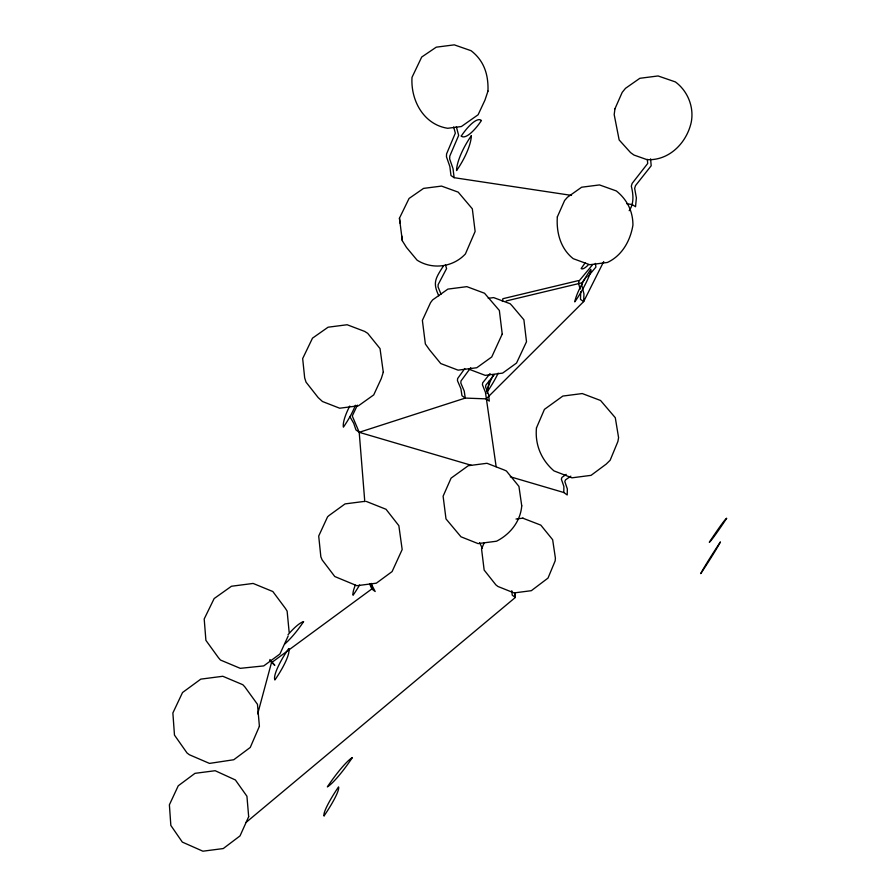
<?xml version="1.0" encoding="UTF-8"?>
<svg xmlns="http://www.w3.org/2000/svg" width="896" height="896" viewBox="0 0 896 896"><rect width="100%" height="100%" fill="white"/><g stroke="black" fill="none" stroke-linecap="round" stroke-linejoin="round"><path stroke-width="1.34" d="M570.819 476.168L565.443 479.931L564.85 481.656L567.347 488.947L567.213 494.973L563.797 492.509L563.875 486.461L561.355 479.147L561.938 477.411L566.194 474.376M580.742 291.726L580.485 299.387L583.666 301.571L603.714 261.554M487.11 393.378L489.16 381.035M502.41 301.459L502.869 298.715L578.57 280.571M582.411 283.091L581.795 285.421L583.957 293.933L583.666 301.571L486.192 398.866L465.259 398.082L359.206 432.309L355.958 429.912L353.707 423.27L349.832 416.55M257.69 713.866L271.454 662.726L371.818 588.963L371.37 583.419M484.176 542.819L481.555 548.923L484.154 570.069L495.858 584.853L497.918 586.466L514.046 592.928L531.328 590.688L548.005 578.088L555.162 560.874L555.397 558.13L552.653 539.717L540.792 525.112L522.749 518.157M288.176 635.992L279.922 653.99L263.749 665.907L240.262 668.338L220.45 660.027L218.355 657.574L205.901 640.349L204.198 618.979L214.144 598.562L231.47 586.242L253.12 583.442L272.843 591.539L285.443 608.451L287.134 611.162L289.162 632.374M402.349 240.822L399.448 218.198L409.058 198.464L423.562 188.395L441.526 186.088L458.203 192.147L472.326 208.824L475.126 231.448L465.405 253.949C453.062 267.243 432.41 269.965 417.088 260.165L406.47 247.408L402.349 240.822L401.699 235.883M357.403 405.138L352.274 415.968L359.206 432.309L364.784 501.626M629.182 210.717C634.256 203.47 633.315 194.309 631.322 186.166L632.139 183.411L647.707 163.475L647.338 159.32M443.274 266.213C434.885 279.149 432.846 283.035 438.782 295.792M464.822 368.525L457.621 378.56L457.453 380.643L460.914 388.718L461.966 395.718L465.259 398.082L464.24 391.104L460.824 383.04L460.992 380.968L470.736 367.674M585.962 277.323L581.874 282.834L506.128 300.978M490.078 373.565L482.675 382.838L482.44 384.776L485.453 392.325L496.149 466.693M494.178 374.864L485.856 385.101L485.598 387.038L488.6 394.565L489.294 401.083L486.192 398.866M592.547 264.757L579.152 280.862L578.547 283.203L580.104 289.218M587.821 276.674L595.93 267.064L595.347 263.402M245.974 822.494L515.334 597.464L514.909 593.029M488.23 298.301L493.662 297.606L510.171 303.744L512.019 305.715L523.891 319.771L526.501 341.734L516.533 363.048L502.634 373.106L485.195 375.357L468.978 369.186M364.818 501.346L345.072 503.899L328.955 515.581L327.566 516.835L318.707 536.043L320.846 556.797L322.146 559.91L334.768 576.52L356.877 585.704L376.342 583.184L392.09 571.581L402.17 549.55L398.854 525.683L386.03 509.275L366.341 501.446M516.006 519.03L523.04 518.134M453.645 126.974L455.336 133.146L446.566 153.922L446.454 156.755L449.848 166.488L450.979 175.538L454.126 177.677L571.502 195.395M626.73 203.728L632.262 204.568L635.533 206.741L636.384 197.938L634.659 188.384L635.488 185.64L651.19 165.771L650.586 158.85M359.206 432.309L471.531 465.36M510.306 476.773L563.797 492.509M269.886 659.49L274.803 665.358L269.786 660.621M371.134 583.699L375.178 591.517L371.818 588.963L369.678 583.946M479.573 542.685L482.328 548.262M441.034 294.202L438.066 286.922L438.155 284.581L446.589 268.531L445.402 264.858M456.333 126.762L458.674 135.397L449.781 156.094L449.658 158.928L453.029 168.65L454.126 177.677M514.73 593.331L515.334 597.464L512.232 595.157L511.773 590.71M399.448 218.198L400.109 223.205M359.587 585.01A36.165 7.84 -55.6 0 1 353.058 595.258A35.101 7.414 -55.9 0 1 355.32 585.166M349.765 406.056A33.88 9.285 -57 0 0 343.392 427.134A34.798 9.8 -56.7 0 0 355.41 405.272M498.198 373.128A32.57 7.045 -57.6 0 1 487.29 391.754A31.797 6.686 -57.8 0 1 493.45 374.752M590.8 269.315A31.595 6.07 -58.5 0 0 574.806 301.885A32.323 6.395 -58.4 0 0 591.058 270.222M585.267 262.774A31.562 6.227 -58.6 0 0 581.179 268.554A32.402 6.485 -58.9 0 0 588.213 265.003M288.03 634.704A34.888 7.851 -54.9 0 1 303.621 621.622A35.661 8.266 -55.1 0 1 284.682 644.056M521.741 505.837C520.486 521.382 510.238 534.229 496.518 541.218L478.094 543.603L460.97 536.794L445.995 518.907L443.106 496.205L451.08 478.139L468.283 465.707L486.976 463.288L504.414 470.075L506.408 470.994L518.941 486.394L521.741 505.837M536.469 427.907C534.834 444.595 541.296 459.939 553.963 470.882L571.928 477.826L591.069 475.35L606.178 464.128L610.154 460.23L617.882 441.549L618.587 437.662L615.294 417.726L600.566 400.49L582.254 393.557L562.834 396.066L544.432 409.371L536.469 427.907M557.346 216.877C556.226 232.445 560.515 248.662 573.227 258.675L589.792 264.734L607.421 262.461C622.171 255.562 630.37 240.632 632.934 225.109C632.934 211.254 627.122 199.606 616.347 190.949L599.491 184.923L581.627 187.219L567.459 197.243L564.603 200.502L557.346 216.877M614.958 108.774L614.186 114.587L619.147 139.933L630.549 152.589L633.954 155.042L647.013 159.656C669.032 160.843 686.482 143.102 691.174 122.584C694.288 107.408 687.904 91.157 675.394 81.928L658.078 75.958L639.845 78.299L625.486 88.334L622.182 92.4L614.958 108.774M259.403 726.275L250.264 747.443L233.766 759.741L209.485 763.403L189.392 754.757L187.029 752.976L174.474 735.101L172.872 712.97L182.526 692.53L200.794 679.134L222.813 676.278L242.816 684.712L244.832 686.862L257.466 704.312L259.403 726.275M383.286 372.176L381.293 378.538L373.722 394.901L358.478 405.787L339.685 408.218L322.459 401.509L318.17 397.589L306.04 382.144L304.674 377.899L302.669 358.568L312.502 338.15L328.082 327.208L347.144 324.744L364.683 331.419L367.718 333.346L380.027 348.589L383.286 372.176M487.973 91.101L484.971 100.094L478.106 114.766L461.395 126.526L447.731 128.285C423.573 124.589 410.547 100.206 412.014 77.347L421.702 57.042L436.251 47.174L454.283 44.856L471.061 50.702C484.288 60.883 488.533 74.962 487.973 91.101M248.674 816.715L240.027 835.89L223.261 848.557L202.899 851.2L182.325 842.094L170.845 825.44L169.389 804.821L178.248 785.792L194.992 773.338L215.163 770.717L235.379 779.957L246.938 796.253L248.674 816.715M502.23 334.051L491.736 356.966L476.773 367.741L458.08 370.149L440.742 363.552L429.464 349.765L425.365 343.963L422.374 320.387L430.539 302.658L432.611 299.925L447.888 289.106L466.861 286.653L484.523 293.238L499.352 310.464L502.23 334.051M461.261 136.046A32.066 9.621 -60.7 0 0 481.432 120.557A31.214 9.251 -60.2 0 0 461.261 136.046M471.318 135.766A31.237 9.106 -60.1 0 0 456.568 170.565A31.942 9.587 -60 0 0 471.318 135.766M352.341 757.602A34.798 5.309 -55 0 0 327.354 786.89A35.549 5.589 -55.1 0 0 352.341 757.602M324.094 815.842A35.941 5.387 -54.8 0 0 338.554 786.878A34.81 5.13 -55.1 0 0 324.094 815.842M288.725 648.581A34.899 7.672 -54.9 0 0 274.882 679.986A35.997 8.075 -54.6 0 0 288.725 648.581M720.272 542.125A33.04 1.333 -56.8 0 0 700.75 573.619A33.891 1.4 -56.8 0 0 720.272 542.125M726.611 518.37A33.006 1.512 -56.9 0 0 709.307 542.248A33.846 1.579 -56.9 0 0 726.611 518.37"/></g></svg>
